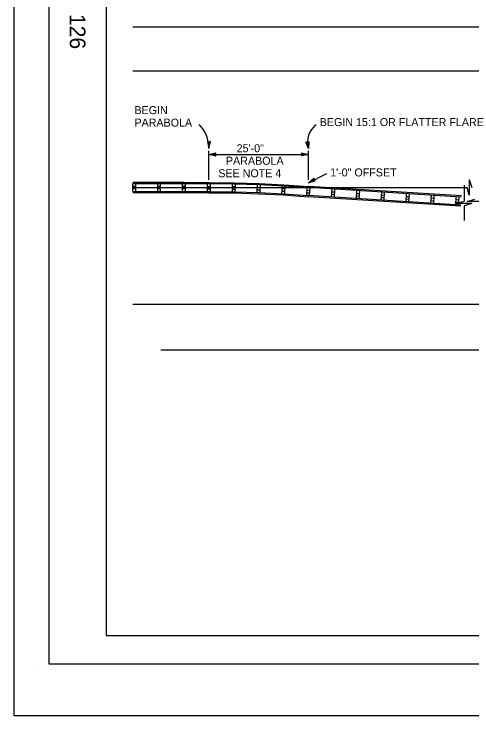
# Model space of a CAD drawing. Extents: x -894 to 866, y -476 to 714.
# Drawn here: x -894 to -493, y -476 to 137 of the extents above; entities that cross this region are included whole.
import ezdxf

# ---------------------------------------------------------------- set-up
doc = ezdxf.new("R2010")
doc.units = 0
for name, color, linetype in [('10 Sheet Format', 7, 'Continuous'), ('56 Stage 3 Anno', 7, 'Continuous'), ('57 Undefined', 7, 'Continuous'), ('60 Nongeo Data', 7, 'Continuous')]:
    doc.layers.add(name, color=color, linetype=linetype)

msp = doc.modelspace()

# ---------------------------------------------------------------- linework, layer by layer
at = {"layer": '10 Sheet Format'}
for p, q in [((-813.45, 643.96), (-813.45, -406.04)), ((-813.45, -406.04), (-438.24, -406.04)), ((-875.41, -431.05), (-875.41, -431.05))]:
    msp.add_line(p, q, dxfattribs=at)
for points in [[(-894.04, 713.56), (865.96, 713.56), (865.96, -476.44), (-894.04, -476.44)], [(-863.43, 668.96), (836.57, 668.96), (836.57, -431.04), (-863.43, -431.04)], [(-863.43, 668.96), (836.57, 668.96), (836.57, -431.04), (-863.43, -431.04)]]:
    msp.add_lwpolyline(points, close=True, dxfattribs=at)
at = {"layer": '56 Stage 3 Anno'}
for p, q in [((-723.57, 24.99), (-724.9, 25.79)), ((-724.9, 25.79), (-724.9, 25.79)), ((-724.9, 25.79), (-723.58, 19.79)), ((-724.55, 25.57), (-723.58, 21.17)), ((-724.19, 25.34), (-723.58, 22.55)), ((-723.84, 25.16), (-723.57, 23.93)), ((-723.58, 19.79), (-722.23, 25.79)), ((-723.58, 22.55), (-722.94, 25.37)), ((-722.23, 25.78), (-723.57, 24.99)), ((-723.57, 21.18), (-722.59, 25.55)), ((-723.57, 23.93), (-723.3, 25.14)), ((-722.23, 25.78), (-722.23, 25.78)), ((-636.43, 19.76), (-638.74, 25.46)), ((-638.74, 25.46), (-638.74, 25.46)), ((-638.74, 25.46), (-637.29, 24.89)), ((-636.67, 21.13), (-638.34, 25.28)), ((-636.89, 22.48), (-637.97, 25.17)), ((-637.12, 23.84), (-637.58, 24.99)), ((-637.29, 24.89), (-636.1, 25.9)), ((-637.05, 25.1), (-637.12, 23.84)), ((-636.74, 25.34), (-636.89, 22.48)), ((-636.42, 25.63), (-636.66, 21.12)), ((-636.1, 25.9), (-636.43, 19.76)), ((-636.1, 25.9), (-636.1, 25.9)), ((-723.58, 19.79), (-723.58, 19.79)), ((-636.43, 19.76), (-636.43, 19.76)), ((-723.58, -7.62), (-723.58, 17.82)), ((-723.58, 14.5), (-717.58, 15.83)), ((-723.58, 14.5), (-636.53, 14.5)), ((-717.58, 13.16), (-723.58, 14.5)), ((-723.58, 14.5), (-723.58, 14.5)), ((-717.8, 13.52), (-722.2, 14.5)), ((-722.19, 14.51), (-717.82, 15.47)), ((-720.82, 14.5), (-717.99, 15.13)), ((-718.03, 13.88), (-720.82, 14.5)), ((-719.44, 14.5), (-718.23, 14.77)), ((-718.21, 14.22), (-719.44, 14.5)), ((-717.58, 15.83), (-718.38, 14.5)), ((-718.38, 14.5), (-717.58, 13.16)), ((-717.58, 15.83), (-717.58, 15.83)), ((-717.58, 13.16), (-717.58, 13.16)), ((-641.73, 14.5), (-642.53, 15.84)), ((-642.53, 15.84), (-642.53, 15.84)), ((-642.53, 15.84), (-636.53, 14.5)), ((-636.53, 14.5), (-642.53, 13.17)), ((-642.53, 13.17), (-641.73, 14.5)), ((-642.53, 13.17), (-642.53, 13.17)), ((-642.31, 15.49), (-637.91, 14.5)), ((-637.92, 14.5), (-642.3, 13.53)), ((-639.29, 14.5), (-642.12, 13.88)), ((-642.08, 15.13), (-639.29, 14.5)), ((-641.9, 14.78), (-640.68, 14.5)), ((-640.68, 14.5), (-641.88, 14.24)), ((-636.53, -7.62), (-636.53, 17.82)), ((-636.53, 14.5), (-636.53, 14.5)), ((-636.53, -10.26), (-620.48, -2.09)), ((-636.53, -10.26), (-631.79, -6.35)), ((-630.58, -8.73), (-636.53, -10.26)), ((-636.53, -10.26), (-636.53, -10.26)), ((-630.93, -8.51), (-635.3, -9.63)), ((-635.29, -9.62), (-631.83, -6.78)), ((-634.07, -9.01), (-631.83, -7.17)), ((-631.3, -8.3), (-634.07, -9.01)), ((-632.84, -8.38), (-631.88, -7.59)), ((-631.62, -8.07), (-632.84, -8.38)), ((-631.79, -6.35), (-631.9, -7.9)), ((-631.9, -7.9), (-630.58, -8.73)), ((-631.79, -6.35), (-631.79, -6.35)), ((-630.58, -8.73), (-630.58, -8.73)), ((-500.3, -12.27), (-500.3, -26.35)), ((-497.66, -26.5), (-490.91, -24.55)), ((-507.04, -28.3), (-500.3, -26.35)), ((-493.53, -28.3), (-507.04, -28.3)), ((-493.53, -28.3), (-500.3, -30.5)), ((-500.3, -30.5), (-500.3, -43.27)), ((-484.15, -26.5), (-497.66, -26.5))]:
    msp.add_line(p, q, dxfattribs=at)
for centre, radius, start, end in [((-753.43, 19.87), 29.85, 359.8409, 44.2171), ((-619.13, 25.59), 18.26, 125.15416, 198.53935)]:
    msp.add_arc(centre, radius, start, end, dxfattribs=at)
at = {"layer": '60 Nongeo Data'}
for p, q in [((-790.1, 126.24), (790.16, 126.24)), ((-790.1, 87.76), (48.15, 87.76)), ((-790.1, -9.79), (-745.29, -9.79)), ((-790.1, -10.8), (-745.29, -10.8)), ((-790.05, -17.71), (-790.05, -10.8)), ((-787.55, -17.71), (-787.55, -10.82)), ((-768.29, -17.71), (-768.29, -10.8)), ((-765.79, -17.71), (-765.79, -10.82)), ((-746.54, -17.71), (-746.54, -10.8)), ((-745.3, -10.8), (-723.23, -11.01)), ((-745.29, -9.79), (-723.22, -9.99)), ((-744.04, -17.71), (-744.04, -10.82)), ((-724.79, -17.93), (-724.72, -10.99)), ((-723.23, -11.01), (-701.45, -11.21)), ((-723.22, -9.99), (-701.44, -10.19)), ((-722.29, -17.96), (-722.22, -11.01)), ((-703.03, -18.12), (-702.9, -11.18)), ((-701.47, -11.21), (-679.71, -11.84)), ((-701.44, -10.19), (-679.68, -10.82)), ((-700.53, -18.17), (-700.4, -11.23)), ((-681.35, -18.72), (-681.07, -11.79)), ((-679.73, -11.84), (-658, -12.96)), ((-679.68, -10.82), (-657.95, -11.94)), ((-678.85, -18.82), (-678.57, -11.89)), ((-657.95, -11.94), (-636.25, -13.45)), ((-495.81, -7.51), (-495.81, -21.02)), ((-495.81, -7.51), (-493.62, -14.26)), ((-790.1, -14.26), (-497.76, -14.26)), ((-790.1, -17.74), (-745.29, -17.74)), ((-790.05, -13.13), (-787.55, -13.13)), ((-790.05, -15.35), (-787.55, -15.35)), ((-768.29, -13.13), (-765.79, -13.13)), ((-768.29, -15.35), (-765.79, -15.35)), ((-746.54, -13.13), (-744.04, -13.13)), ((-746.54, -15.35), (-744.04, -15.35)), ((-745.36, -17.74), (-723.3, -17.95)), ((-724.76, -15.57), (-722.26, -15.6)), ((-724.74, -13.35), (-722.24, -13.37)), ((-723.3, -17.95), (-701.51, -18.15)), ((-702.99, -15.76), (-700.49, -15.81)), ((-702.95, -13.54), (-700.45, -13.59)), ((-701.67, -18.15), (-679.91, -18.78)), ((-681.25, -16.37), (-678.76, -16.47)), ((-681.16, -14.15), (-678.67, -14.25)), ((-659.69, -19.81), (-659.27, -12.88)), ((-659.55, -17.45), (-657.05, -17.6)), ((-659.41, -15.24), (-656.92, -15.39)), ((-658.02, -12.96), (-636.32, -14.47)), ((-657.19, -19.96), (-656.77, -13.03)), ((-637.99, -21.36), (-637.56, -14.43)), ((-637.71, -16.78), (-635.21, -16.94)), ((-502.83, -22.79), (-636.31, -14.47)), ((-502.76, -21.78), (-636.25, -13.45)), ((-635.5, -21.51), (-635.07, -14.58)), ((-616.28, -22.71), (-615.85, -15.78)), ((-616, -18.14), (-613.5, -18.29)), ((-613.79, -22.86), (-613.35, -15.94)), ((-594.57, -24.06), (-594.13, -17.13)), ((-592.07, -24.22), (-591.64, -17.29)), ((-495.81, -21.02), (-497.76, -14.26)), ((-790.1, -18.76), (-745.29, -18.76)), ((-745.37, -18.76), (-723.31, -18.96)), ((-723.31, -18.96), (-701.52, -19.17)), ((-701.7, -19.17), (-679.94, -19.8)), ((-680.14, -19.79), (-658.41, -20.91)), ((-680.09, -18.77), (-658.36, -19.89)), ((-658.51, -20.9), (-636.87, -22.41)), ((-658.45, -19.89), (-636.8, -21.39)), ((-637.85, -19), (-635.35, -19.16)), ((-503.32, -30.74), (-636.81, -22.41)), ((-503.26, -29.72), (-636.74, -21.4)), ((-616.13, -20.35), (-613.64, -20.51)), ((-594.42, -21.71), (-591.93, -21.86)), ((-594.28, -19.49), (-591.79, -19.64)), ((-572.85, -25.41), (-572.42, -18.48)), ((-572.71, -23.06), (-570.21, -23.21)), ((-572.57, -20.84), (-570.07, -21)), ((-570.36, -25.57), (-569.93, -18.64)), ((-551.14, -26.77), (-550.71, -19.84)), ((-550.99, -24.41), (-548.5, -24.57)), ((-550.86, -22.19), (-548.36, -22.35)), ((-548.64, -26.92), (-548.21, -19.99)), ((-529.43, -28.12), (-528.99, -21.19)), ((-529.14, -23.55), (-526.65, -23.7)), ((-526.93, -28.28), (-526.5, -21.35)), ((-507.71, -29.47), (-507.28, -22.54)), ((-505.22, -29.63), (-504.79, -22.7)), ((-529.28, -25.76), (-526.79, -25.92)), ((-507.57, -27.12), (-505.07, -27.27)), ((-507.43, -24.9), (-504.93, -25.06)), ((-790.1, -116.28), (-87.12, -116.28)), ((-765.72, -156.36), (814.55, -156.36))]:
    msp.add_line(p, q, dxfattribs=at)

# ---------------------------------------------------------------- texts
at = {"layer": '10 Sheet Format'}
msp.add_text('126', height=13.779, rotation=270, dxfattribs=at).set_placement((-845.33, 137.35))
at = {"layer": '57 Undefined'}
for s, p in [('BEGIN', (-788.72, 49.79)), ('PARABOLA', (-788.72, 38.85)), ('BEGIN 15:1 OR FLATTER FLARE', (-626.65, 39.31)), ('25\'-0"', (-699.32, 16.44)), ('PARABOLA', (-708.68, 5.51)), ('SEE NOTE 4', (-715.38, -5.43)), ('1\'-0" OFFSET', (-617.53, -4.69))]:
    msp.add_text(s, height=7, dxfattribs=at).set_placement(p)

doc.saveas('drawing.dxf')
